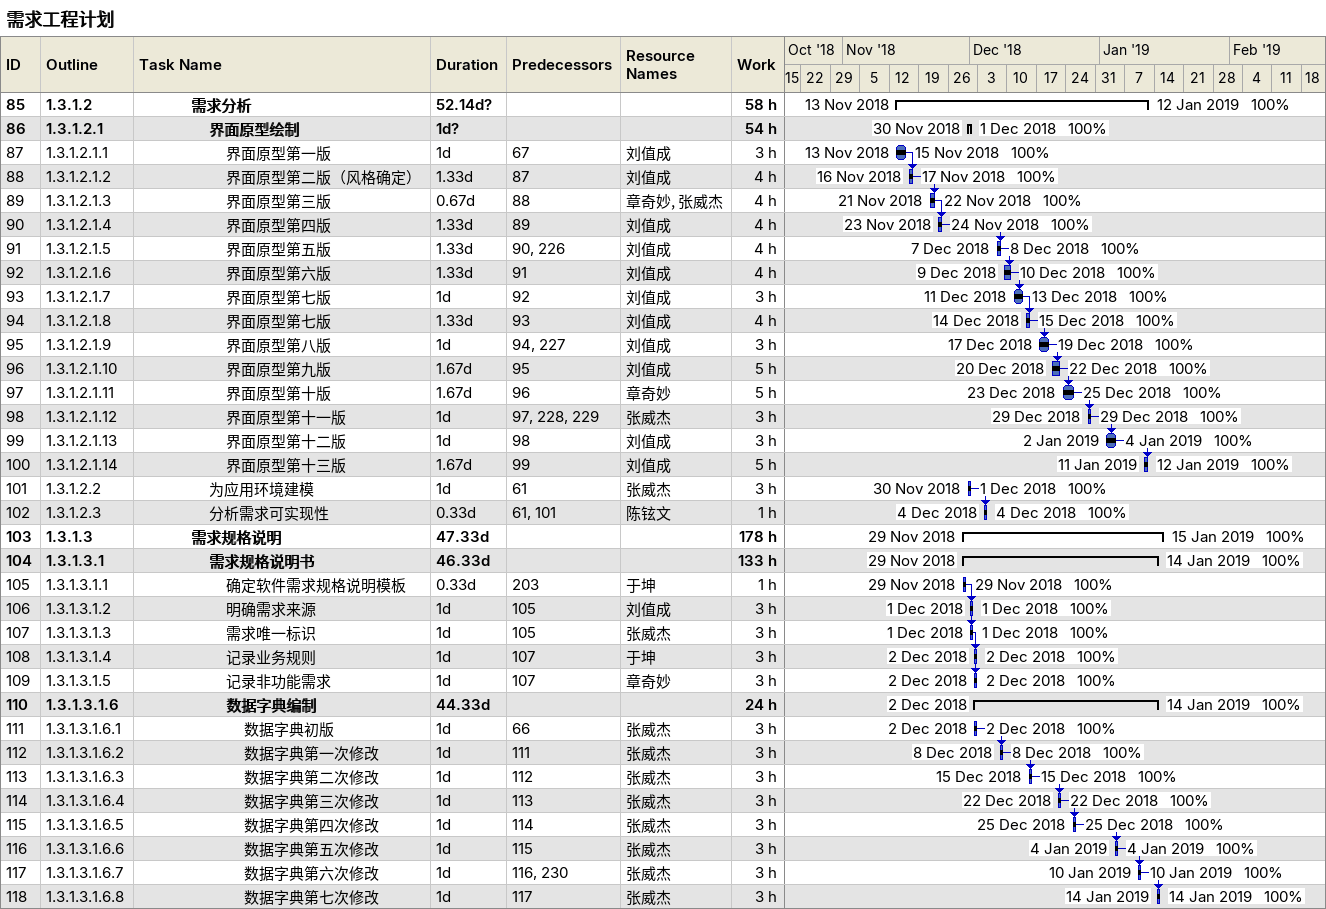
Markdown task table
需求工程计划

| ID | WBS | Task | Duration | Start | Finish | Predecessors | Resources | % complete | Work (h) |
|---|---|---|---|---|---|---|---|---|---|
| 85 | 1.3.1.2 | **需求分析** | 52.14d? | 2018-11-13 | 2019-01-12 |  |  | 100 | 58 |
| 86 | 1.3.1.2.1 | **界面原型绘制** | 1d? | 2018-11-30 | 2018-12-01 |  |  | 100 | 54 |
| 87 | 1.3.1.2.1.1 | 界面原型第一版 | 1d | 2018-11-13 | 2018-11-15 | 67 | 刘值成 | 100 | 3 |
| 88 | 1.3.1.2.1.2 | 界面原型第二版（风格确定） | 1.33d | 2018-11-16 | 2018-11-17 | 87 | 刘值成 | 100 | 4 |
| 89 | 1.3.1.2.1.3 | 界面原型第三版 | 0.67d | 2018-11-21 | 2018-11-22 | 88 | 章奇妙, 张威杰 | 100 | 4 |
| 90 | 1.3.1.2.1.4 | 界面原型第四版 | 1.33d | 2018-11-23 | 2018-11-24 | 89 | 刘值成 | 100 | 4 |
| 91 | 1.3.1.2.1.5 | 界面原型第五版 | 1.33d | 2018-12-07 | 2018-12-08 | 90, 226 | 刘值成 | 100 | 4 |
| 92 | 1.3.1.2.1.6 | 界面原型第六版 | 1.33d | 2018-12-09 | 2018-12-10 | 91 | 刘值成 | 100 | 4 |
| 93 | 1.3.1.2.1.7 | 界面原型第七版 | 1d | 2018-12-11 | 2018-12-13 | 92 | 刘值成 | 100 | 3 |
| 94 | 1.3.1.2.1.8 | 界面原型第七版 | 1.33d | 2018-12-14 | 2018-12-15 | 93 | 刘值成 | 100 | 4 |
| 95 | 1.3.1.2.1.9 | 界面原型第八版 | 1d | 2018-12-17 | 2018-12-19 | 94, 227 | 刘值成 | 100 | 3 |
| 96 | 1.3.1.2.1.10 | 界面原型第九版 | 1.67d | 2018-12-20 | 2018-12-22 | 95 | 刘值成 | 100 | 5 |
| 97 | 1.3.1.2.1.11 | 界面原型第十版 | 1.67d | 2018-12-23 | 2018-12-25 | 96 | 章奇妙 | 100 | 5 |
| 98 | 1.3.1.2.1.12 | 界面原型第十一版 | 1d | 2018-12-29 | 2018-12-29 | 97, 228, 229 | 张威杰 | 100 | 3 |
| 99 | 1.3.1.2.1.13 | 界面原型第十二版 | 1d | 2019-01-02 | 2019-01-04 | 98 | 刘值成 | 100 | 3 |
| 100 | 1.3.1.2.1.14 | 界面原型第十三版 | 1.67d | 2019-01-11 | 2019-01-12 | 99 | 刘值成 | 100 | 5 |
| 101 | 1.3.1.2.2 | 为应用环境建模 | 1d | 2018-11-30 | 2018-12-01 | 61 | 张威杰 | 100 | 3 |
| 102 | 1.3.1.2.3 | 分析需求可实现性 | 0.33d | 2018-12-04 | 2018-12-04 | 61, 101 | 陈铉文 | 100 | 1 |
| 103 | 1.3.1.3 | **需求规格说明** | 47.33d | 2018-11-29 | 2019-01-15 |  |  | 100 | 178 |
| 104 | 1.3.1.3.1 | **需求规格说明书** | 46.33d | 2018-11-29 | 2019-01-14 |  |  | 100 | 133 |
| 105 | 1.3.1.3.1.1 | 确定软件需求规格说明模板 | 0.33d | 2018-11-29 | 2018-11-29 | 203 | 于坤 | 100 | 1 |
| 106 | 1.3.1.3.1.2 | 明确需求来源 | 1d | 2018-12-01 | 2018-12-01 | 105 | 刘值成 | 100 | 3 |
| 107 | 1.3.1.3.1.3 | 需求唯一标识 | 1d | 2018-12-01 | 2018-12-01 | 105 | 张威杰 | 100 | 3 |
| 108 | 1.3.1.3.1.4 | 记录业务规则 | 1d | 2018-12-02 | 2018-12-02 | 107 | 于坤 | 100 | 3 |
| 109 | 1.3.1.3.1.5 | 记录非功能需求 | 1d | 2018-12-02 | 2018-12-02 | 107 | 章奇妙 | 100 | 3 |
| 110 | 1.3.1.3.1.6 | **数据字典编制** | 44.33d | 2018-12-02 | 2019-01-14 |  |  | 100 | 24 |
| 111 | 1.3.1.3.1.6.1 | 数据字典初版 | 1d | 2018-12-02 | 2018-12-02 | 66 | 张威杰 | 100 | 3 |
| 112 | 1.3.1.3.1.6.2 | 数据字典第一次修改 | 1d | 2018-12-08 | 2018-12-08 | 111 | 张威杰 | 100 | 3 |
| 113 | 1.3.1.3.1.6.3 | 数据字典第二次修改 | 1d | 2018-12-15 | 2018-12-15 | 112 | 张威杰 | 100 | 3 |
| 114 | 1.3.1.3.1.6.4 | 数据字典第三次修改 | 1d | 2018-12-22 | 2018-12-22 | 113 | 张威杰 | 100 | 3 |
| 115 | 1.3.1.3.1.6.5 | 数据字典第四次修改 | 1d | 2018-12-25 | 2018-12-25 | 114 | 张威杰 | 100 | 3 |
| 116 | 1.3.1.3.1.6.6 | 数据字典第五次修改 | 1d | 2019-01-04 | 2019-01-04 | 115 | 张威杰 | 100 | 3 |
| 117 | 1.3.1.3.1.6.7 | 数据字典第六次修改 | 1d | 2019-01-10 | 2019-01-10 | 116, 230 | 张威杰 | 100 | 3 |
| 118 | 1.3.1.3.1.6.8 | 数据字典第七次修改 | 1d | 2019-01-14 | 2019-01-14 | 117 | 张威杰 | 100 | 3 |
